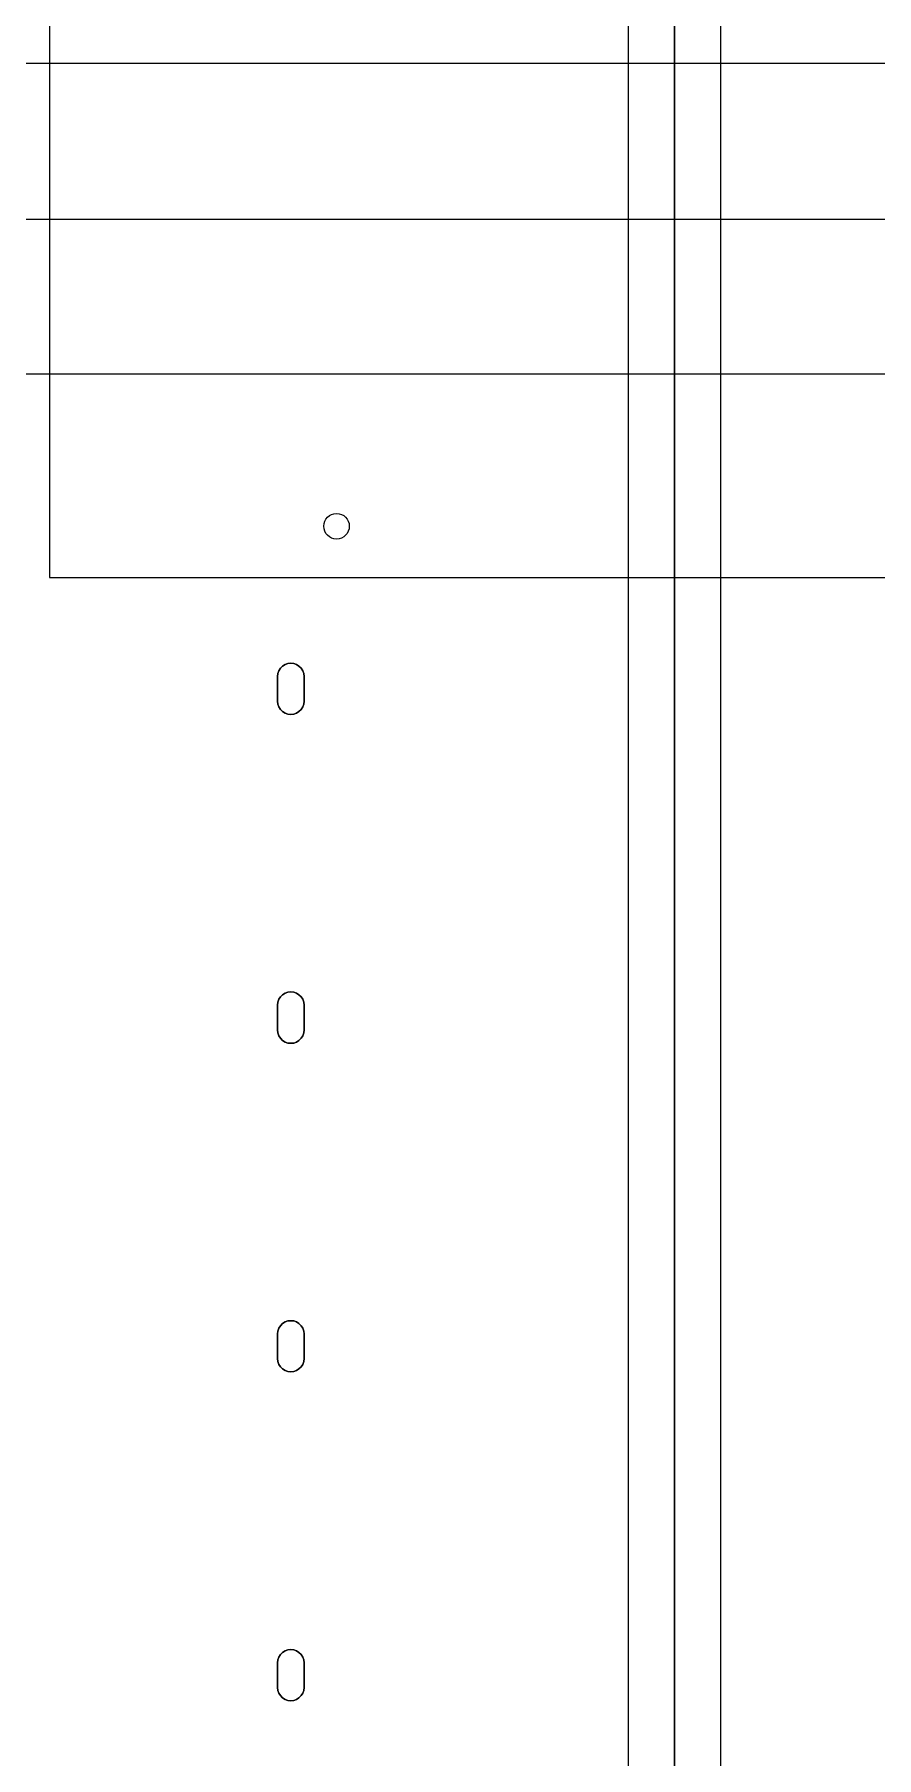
# Model space of a CAD drawing. Header units: millimetres. Extents: x 151130 to 215929, y 2134 to 34533.
# Drawn here: x 166055.3 to 166219.2, y 21703.7 to 22038.9 of the extents above; entities that cross this region are included whole.
import ezdxf

# ---------------------------------------------------------------- set-up
doc = ezdxf.new("R2010")
doc.units = ezdxf.units.MM
doc.layers.add('OH CUBIERTA', color=3, linetype='Continuous')
doc.layers.add('OH!-Furniture', color=7, linetype='Continuous')

# ---------------------------------------------------------------- blocks, each defined once
blk = doc.blocks.new('CUR25.15070')
at = {"layer": 'OH CUBIERTA'}
blk.add_lwpolyline([(0, 0), (0, 700), (1500, 700), (1500, 0)], close=True, dxfattribs=at)
blk = doc.blocks.new('GANCHO C DOBLE-flat-4')
at = {"layer": 'OH!-Furniture', "color": 2, "flags": 128}
for points in [[(-96.05, 482.1), (-96.05, 726.5), (-66.06, 726.5), (-66.06, 482.1), (-96.05, 482.1)], [(-66.06, 482.1), (-96.05, 482.1), (-96.05, 726.5), (-66.06, 726.5)]]:
    blk.add_lwpolyline(points, close=True, dxfattribs=at)
blk = doc.blocks.new('1000 DOBLE')
at = {"layer": 'OH!-Furniture', "color": 2}
blk.add_lwpolyline([(2093.89, 613.22), (1093.89, 613.22), (1093.89, 368.2), (2093.89, 368.2)], close=True, dxfattribs=at)
at = {"layer": 'OH!-Furniture', "color": 2, "flags": 128}
for points in [[(1778.01, 548.12), (1777.45, 548.17), (1776.89, 548.36), (1776.42, 548.69), (1775.99, 549.11), (1775.67, 549.58), (1775.48, 550.14), (1775.43, 550.71), (1775.48, 551.27), (1775.67, 551.83), (1775.99, 552.3), (1776.42, 552.73), (1776.89, 553.05), (1777.45, 553.24), (1778.01, 553.29), (1782.8, 553.29), (1783.37, 553.24), (1783.93, 553.05), (1784.4, 552.73), (1784.82, 552.3), (1785.15, 551.83), (1785.34, 551.27), (1785.39, 550.71), (1785.34, 550.14), (1785.15, 549.58), (1784.82, 549.11), (1784.4, 548.69), (1783.93, 548.36), (1783.37, 548.17), (1782.8, 548.12)], [(1782.8, 553.29), (1778.01, 553.29), (1777.45, 553.24), (1776.89, 553.05), (1776.42, 552.73), (1775.99, 552.3), (1775.67, 551.83), (1775.48, 551.27), (1775.43, 550.71), (1775.48, 550.14), (1775.67, 549.58), (1775.99, 549.11), (1776.42, 548.69), (1776.89, 548.36), (1777.45, 548.17), (1778.01, 548.12), (1782.8, 548.12), (1783.37, 548.17), (1783.93, 548.36), (1784.4, 548.69), (1784.82, 549.11), (1785.15, 549.58), (1785.34, 550.14), (1785.39, 550.71), (1785.34, 551.27), (1785.15, 551.83), (1784.82, 552.3), (1784.4, 552.73), (1783.93, 553.05), (1783.37, 553.24)], [(1841.98, 548.12), (1841.41, 548.17), (1840.85, 548.36), (1840.38, 548.69), (1839.96, 549.11), (1839.63, 549.58), (1839.44, 550.14), (1839.4, 550.71), (1839.44, 551.27), (1839.63, 551.83), (1839.96, 552.3), (1840.38, 552.73), (1840.85, 553.05), (1841.41, 553.24), (1841.98, 553.29), (1846.77, 553.29), (1847.33, 553.24), (1847.9, 553.05), (1848.37, 552.73), (1848.79, 552.3), (1849.12, 551.83), (1849.3, 551.27), (1849.35, 550.71), (1849.3, 550.14), (1849.12, 549.58), (1848.79, 549.11), (1848.37, 548.69), (1847.9, 548.36), (1847.33, 548.17), (1846.77, 548.12)], [(1846.77, 553.29), (1841.98, 553.29), (1841.41, 553.24), (1840.85, 553.05), (1840.38, 552.73), (1839.96, 552.3), (1839.63, 551.83), (1839.44, 551.27), (1839.4, 550.71), (1839.44, 550.14), (1839.63, 549.58), (1839.96, 549.11), (1840.38, 548.69), (1840.85, 548.36), (1841.41, 548.17), (1841.98, 548.12), (1846.77, 548.12), (1847.33, 548.17), (1847.9, 548.36), (1848.37, 548.69), (1848.79, 549.11), (1849.12, 549.58), (1849.3, 550.14), (1849.35, 550.71), (1849.3, 551.27), (1849.12, 551.83), (1848.79, 552.3), (1848.37, 552.73), (1847.9, 553.05), (1847.33, 553.24)], [(1905.9, 548.12), (1905.33, 548.17), (1904.77, 548.36), (1904.3, 548.69), (1903.88, 549.11), (1903.55, 549.58), (1903.36, 550.14), (1903.31, 550.71), (1903.36, 551.27), (1903.55, 551.83), (1903.88, 552.3), (1904.3, 552.73), (1904.77, 553.05), (1905.33, 553.24), (1905.9, 553.29), (1910.73, 553.29), (1911.3, 553.24), (1911.86, 553.05), (1912.33, 552.73), (1912.75, 552.3), (1913.08, 551.83), (1913.27, 551.27), (1913.32, 550.71), (1913.27, 550.14), (1913.08, 549.58), (1912.75, 549.11), (1912.33, 548.69), (1911.86, 548.36), (1911.3, 548.17), (1910.73, 548.12)], [(1910.73, 553.29), (1905.9, 553.29), (1905.33, 553.24), (1904.77, 553.05), (1904.3, 552.73), (1903.88, 552.3), (1903.55, 551.83), (1903.36, 551.27), (1903.31, 550.71), (1903.36, 550.14), (1903.55, 549.58), (1903.88, 549.11), (1904.3, 548.69), (1904.77, 548.36), (1905.33, 548.17), (1905.9, 548.12), (1910.73, 548.12), (1911.3, 548.17), (1911.86, 548.36), (1912.33, 548.69), (1912.75, 549.11), (1913.08, 549.58), (1913.27, 550.14), (1913.32, 550.71), (1913.27, 551.27), (1913.08, 551.83), (1912.75, 552.3), (1912.33, 552.73), (1911.86, 553.05), (1911.3, 553.24)], [(1969.86, 548.12), (1969.3, 548.17), (1968.73, 548.36), (1968.26, 548.69), (1967.84, 549.11), (1967.51, 549.58), (1967.33, 550.14), (1967.28, 550.71), (1967.33, 551.27), (1967.51, 551.83), (1967.84, 552.3), (1968.26, 552.73), (1968.73, 553.05), (1969.3, 553.24), (1969.86, 553.29), (1974.65, 553.29), (1975.22, 553.24), (1975.78, 553.05), (1976.25, 552.73), (1976.67, 552.3), (1977, 551.83), (1977.19, 551.27), (1977.23, 550.71), (1977.19, 550.14), (1977, 549.58), (1976.67, 549.11), (1976.25, 548.69), (1975.78, 548.36), (1975.22, 548.17), (1974.65, 548.12)], [(1974.65, 553.29), (1969.86, 553.29), (1969.3, 553.24), (1968.73, 553.05), (1968.26, 552.73), (1967.84, 552.3), (1967.51, 551.83), (1967.33, 551.27), (1967.28, 550.71), (1967.33, 550.14), (1967.51, 549.58), (1967.84, 549.11), (1968.26, 548.69), (1968.73, 548.36), (1969.3, 548.17), (1969.86, 548.12), (1974.65, 548.12), (1975.22, 548.17), (1975.78, 548.36), (1976.25, 548.69), (1976.67, 549.11), (1977, 549.58), (1977.19, 550.14), (1977.23, 550.71), (1977.19, 551.27), (1977, 551.83), (1976.67, 552.3), (1976.25, 552.73), (1975.78, 553.05), (1975.22, 553.24)]]:
    blk.add_lwpolyline(points, close=True, dxfattribs=at)
at = {"layer": 'OH!-Furniture', "color": 2, "xscale": -1}
blk.add_blockref('GANCHO C DOBLE-flat-4', (1967.47, -113.6), dxfattribs=at)
blk = doc.blocks.new('UNION 700')
at = {"layer": 'OH!-Furniture', "color": 4}
blk.add_lwpolyline([(-850.66, 201.37), (-150.66, 201.37), (-150.66, 438.74), (-850.66, 438.74)], close=True, dxfattribs=at)
blk.add_circle((-840.67, 382.86), 2.49, dxfattribs=at)
blk = doc.blocks.new('B4')
at = {"color": 5}
blk.add_lwpolyline([(-2950, -709), (-1550, -709), (-1550, -691), (-2950, -691)], close=True, dxfattribs=at)
at = {"layer": 'OH CUBIERTA'}
for p in [(-3000, -700), (-3000, -1400)]:
    blk.add_blockref('CUR25.15070', p, dxfattribs=at)
at = {"layer": 'OH!-Furniture'}
for name, p in [('1000 DOBLE', (-3843.89, -1176)), ('UNION 700', (-999.34, -1017.06))]:
    blk.add_blockref(name, p, dxfattribs=at)

msp = doc.modelspace()

# ---------------------------------------------------------------- block references
at = {"color": 5, "rotation": 90}
msp.add_blockref('B4', (165479.88, 23783.22), dxfattribs=at)

doc.saveas('drawing.dxf')
